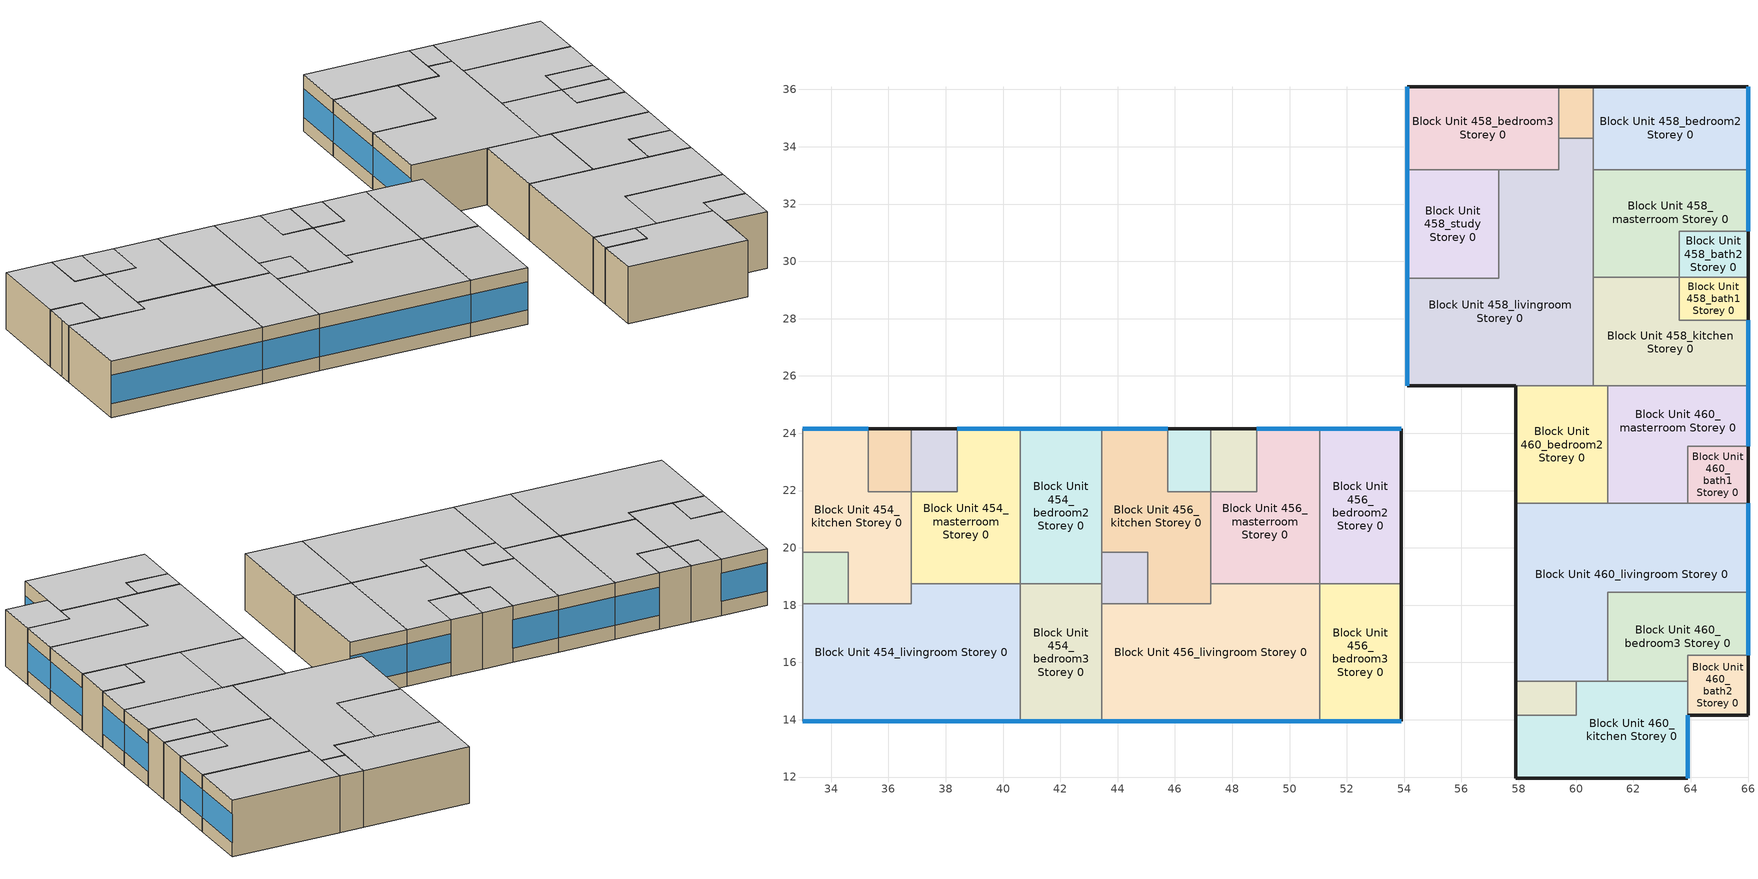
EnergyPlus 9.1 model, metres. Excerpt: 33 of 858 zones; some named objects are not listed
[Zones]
Block Unit 454_masterroom Storey 0
 floor adiabatic (Project Floor): 40.6,24.15 40.6,18.75 36.8,18.75 36.8,21.95 38.4,21.95 38.4,24.15 z3.6
 wall outside (Project Wall): 40.6,24.15 38.4,24.15 z3.6:6.4
 wall to Block Unit 454_bath2 Storey 0 (Project Wall): 38.4,24.15 38.4,21.95 36.8,21.95 z3.6:6.4
 wall to Block Unit 454_kitchen Storey 0 (Project Wall): 36.8,21.95 36.8,18.75 z3.6:6.4
 wall to Block Unit 454_livingroom Storey 0 (Project Wall): 36.8,18.75 40.6,18.75 z3.6:6.4
 wall to Block Unit 454_bedroom2 Storey 0 (Project Wall): 40.6,18.75 40.6,24.15 z3.6:6.4
 window (Project External Window): 40.6,24.15 38.4,24.15 z4.3:5.7
 ceiling adiabatic (Project Ceiling): 40.6,18.75 40.6,24.15 38.4,24.15 38.4,21.95 36.8,21.95 36.8,18.75 z6.4
Block Unit 454_bedroom2 Storey 0
 floor adiabatic (Project Floor): 43.45,24.15 43.45,18.75 40.6,18.75 40.6,24.15 z3.6
 wall outside (Project Wall): 43.45,24.15 40.6,24.15 z3.6:6.4
 wall to Block Unit 454_bedroom3 Storey 0 (Project Wall): 40.6,18.75 43.45,18.75 z3.6:6.4
 wall to Block Unit 456_kitchen Storey 0 (Project Wall): 43.45,19.85 43.45,24.15 z3.6:6.4
 wall to Block Unit 456_store Storey 0 (Project Wall): 43.45,18.75 43.45,19.85 z3.6:6.4
 window (Project External Window): 43.45,24.15 40.6,24.15 z4.3:5.7
 ceiling adiabatic (Project Ceiling): 43.45,18.75 43.45,24.15 40.6,24.15 40.6,18.75 z6.4
Block Unit 454_bedroom3 Storey 0
 floor adiabatic (Project Floor): 43.45,18.75 43.45,13.95 40.6,13.95 40.6,18.75 z3.6
 wall outside (Project Wall): 40.6,13.95 43.45,13.95 z3.6:6.4
 wall to Block Unit 454_livingroom Storey 0 (Project Wall): 40.6,18.75 40.6,13.95 z3.6:6.4
 wall to Block Unit 456_store Storey 0 (Project Wall): 43.45,18.05 43.45,18.75 z3.6:6.4
 wall to Block Unit 456_livingroom Storey 0 (Project Wall): 43.45,13.95 43.45,18.05 z3.6:6.4
 window (Project External Window): 40.6,13.95 43.45,13.95 z4.3:5.7
 ceiling adiabatic (Project Ceiling): 43.45,13.95 43.45,18.75 40.6,18.75 40.6,13.95 z6.4
Block Unit 454_bath1 Storey 0
 floor adiabatic (Project Floor): 36.8,24.15 36.8,21.95 35.3,21.95 35.3,24.15 z3.6
 wall outside (Project Wall): 36.8,24.15 35.3,24.15 z3.6:6.4
 wall to Block Unit 454_kitchen Storey 0 (Project Wall): 35.3,24.15 35.3,21.95 36.8,21.95 z3.6:6.4
 wall to Block Unit 454_bath2 Storey 0 (Project Wall): 36.8,21.95 36.8,24.15 z3.6:6.4
 ceiling adiabatic (Project Ceiling): 36.8,21.95 36.8,24.15 35.3,24.15 35.3,21.95 z6.4
Block Unit 454_bath2 Storey 0
 floor adiabatic (Project Floor): 38.4,24.15 38.4,21.95 36.8,21.95 36.8,24.15 z3.6
 wall outside (Project Wall): 38.4,24.15 36.8,24.15 z3.6:6.4
 ceiling adiabatic (Project Ceiling): 38.4,21.95 38.4,24.15 36.8,24.15 36.8,21.95 z6.4
Block Unit 454_kitchen Storey 0
 floor adiabatic (Project Floor): 35.3,24.15 35.3,21.95 36.8,21.95 36.8,18.05 34.6,18.05 34.6,19.85 33,19.85 33,24.15 z3.6
 wall outside (Project Wall): 35.3,24.15 33,24.15 z3.6:6.4
 wall to Block Unit 452_bedroom2 Storey 0 (Project Wall): 33,24.15 33,19.85 z3.6:6.4
 wall to Block Unit 454_livingroom Storey 0 (Project Wall): 34.6,18.05 36.8,18.05 36.8,18.75 z3.6:6.4
 wall to Block Unit 454_store Storey 0 (Project Wall): 33,19.85 34.6,19.85 34.6,18.05 z3.6:6.4
 window (Project External Window): 35.3,24.15 33,24.15 z4.3:5.7
 ceiling adiabatic (Project Ceiling): 36.8,18.05 36.8,21.95 35.3,21.95 35.3,24.15 33,24.15 33,19.85 34.6,19.85 34.6,18.05 z6.4
Block Unit 454_store Storey 0
 floor adiabatic (Project Floor): 34.6,19.85 34.6,18.05 33,18.05 33,19.85 z3.6
 wall to Block Unit 452_bedroom2 Storey 0 (Project Wall): 33,19.85 33,18.75 z3.6:6.4
 wall to Block Unit 452_bedroom3 Storey 0 (Project Wall): 33,18.75 33,18.05 z3.6:6.4
 wall to Block Unit 454_livingroom Storey 0 (Project Wall): 33,18.05 34.6,18.05 z3.6:6.4
 ceiling adiabatic (Project Ceiling): 34.6,18.05 34.6,19.85 33,19.85 33,18.05 z6.4
Block Unit 454_livingroom Storey 0
 floor adiabatic (Project Floor): 40.6,18.75 40.6,13.95 33,13.95 33,18.05 36.8,18.05 36.8,18.75 z3.6
 wall outside (Project Wall): 33,13.95 40.6,13.95 z3.6:6.4
 wall to Block Unit 452_bedroom3 Storey 0 (Project Wall): 33,18.05 33,13.95 z3.6:6.4
 window (Project External Window): 33,13.95 40.6,13.95 z4.3:5.7
 ceiling adiabatic (Project Ceiling): 40.6,13.95 40.6,18.75 36.8,18.75 36.8,18.05 33,18.05 33,13.95 z6.4
Block Unit 456_masterroom Storey 0
 floor adiabatic (Project Floor): 51.05,24.15 51.05,18.75 47.25,18.75 47.25,21.95 48.85,21.95 48.85,24.15 z3.6
 wall outside (Project Wall): 51.05,24.15 48.85,24.15 z3.6:6.4
 wall to Block Unit 456_bath2 Storey 0 (Project Wall): 48.85,24.15 48.85,21.95 47.25,21.95 z3.6:6.4
 wall to Block Unit 456_kitchen Storey 0 (Project Wall): 47.25,21.95 47.25,18.75 z3.6:6.4
 wall to Block Unit 456_livingroom Storey 0 (Project Wall): 47.25,18.75 51.05,18.75 z3.6:6.4
 wall to Block Unit 456_bedroom2 Storey 0 (Project Wall): 51.05,18.75 51.05,24.15 z3.6:6.4
 window (Project External Window): 51.05,24.15 48.85,24.15 z4.3:5.7
 ceiling adiabatic (Project Ceiling): 51.05,18.75 51.05,24.15 48.85,24.15 48.85,21.95 47.25,21.95 47.25,18.75 z6.4
Block Unit 456_bedroom2 Storey 0
 floor adiabatic (Project Floor): 53.9,24.15 53.9,18.75 51.05,18.75 51.05,24.15 z3.6
 wall outside (Project Wall): 53.9,18.75 53.9,24.15 51.05,24.15 z3.6:6.4
 wall to Block Unit 456_bedroom3 Storey 0 (Project Wall): 51.05,18.75 53.9,18.75 z3.6:6.4
 window (Project External Window): 53.9,24.15 51.05,24.15 z4.3:5.7
 ceiling adiabatic (Project Ceiling): 53.9,18.75 53.9,24.15 51.05,24.15 51.05,18.75 z6.4
Block Unit 456_bedroom3 Storey 0
 floor adiabatic (Project Floor): 53.9,18.75 53.9,13.95 51.05,13.95 51.05,18.75 z3.6
 wall outside (Project Wall): 51.05,13.95 53.9,13.95 53.9,18.75 z3.6:6.4
 wall to Block Unit 456_livingroom Storey 0 (Project Wall): 51.05,18.75 51.05,13.95 z3.6:6.4
 window (Project External Window): 51.05,13.95 53.9,13.95 z4.3:5.7
 ceiling adiabatic (Project Ceiling): 53.9,13.95 53.9,18.75 51.05,18.75 51.05,13.95 z6.4
Block Unit 456_bath1 Storey 0
 floor adiabatic (Project Floor): 47.25,24.15 47.25,21.95 45.75,21.95 45.75,24.15 z3.6
 wall outside (Project Wall): 47.25,24.15 45.75,24.15 z3.6:6.4
 wall to Block Unit 456_kitchen Storey 0 (Project Wall): 45.75,24.15 45.75,21.95 47.25,21.95 z3.6:6.4
 wall to Block Unit 456_bath2 Storey 0 (Project Wall): 47.25,21.95 47.25,24.15 z3.6:6.4
 ceiling adiabatic (Project Ceiling): 47.25,21.95 47.25,24.15 45.75,24.15 45.75,21.95 z6.4
Block Unit 456_bath2 Storey 0
 floor adiabatic (Project Floor): 48.85,24.15 48.85,21.95 47.25,21.95 47.25,24.15 z3.6
 wall outside (Project Wall): 48.85,24.15 47.25,24.15 z3.6:6.4
 ceiling adiabatic (Project Ceiling): 48.85,21.95 48.85,24.15 47.25,24.15 47.25,21.95 z6.4
Block Unit 456_kitchen Storey 0
 floor adiabatic (Project Floor): 45.75,24.15 45.75,21.95 47.25,21.95 47.25,18.05 45.05,18.05 45.05,19.85 43.45,19.85 43.45,24.15 z3.6
 wall outside (Project Wall): 45.75,24.15 43.45,24.15 z3.6:6.4
 wall to Block Unit 456_livingroom Storey 0 (Project Wall): 45.05,18.05 47.25,18.05 47.25,18.75 z3.6:6.4
 wall to Block Unit 456_store Storey 0 (Project Wall): 43.45,19.85 45.05,19.85 45.05,18.05 z3.6:6.4
 window (Project External Window): 45.75,24.15 43.45,24.15 z4.3:5.7
 ceiling adiabatic (Project Ceiling): 47.25,18.05 47.25,21.95 45.75,21.95 45.75,24.15 43.45,24.15 43.45,19.85 45.05,19.85 45.05,18.05 z6.4
Block Unit 456_store Storey 0
 floor adiabatic (Project Floor): 45.05,19.85 45.05,18.05 43.45,18.05 43.45,19.85 z3.6
 wall to Block Unit 456_livingroom Storey 0 (Project Wall): 43.45,18.05 45.05,18.05 z3.6:6.4
 ceiling adiabatic (Project Ceiling): 45.05,18.05 45.05,19.85 43.45,19.85 43.45,18.05 z6.4
Block Unit 456_livingroom Storey 0
 floor adiabatic (Project Floor): 51.05,18.75 51.05,13.95 43.45,13.95 43.45,18.05 47.25,18.05 47.25,18.75 z3.6
 wall outside (Project Wall): 43.45,13.95 51.05,13.95 z3.6:6.4
 window (Project External Window): 43.45,13.95 51.05,13.95 z4.3:5.7
 ceiling adiabatic (Project Ceiling): 51.05,13.95 51.05,18.75 47.25,18.75 47.25,18.05 43.45,18.05 43.45,13.95 z6.4
Block Unit 458_masterroom Storey 0
 floor adiabatic (Project Floor): 66,33.2 66,31.05 63.6,31.05 63.6,29.45 60.6,29.45 60.6,33.2 z3.6
 wall outside (Project Wall): 66,31.05 66,33.2 z3.6:6.4
 wall to Block Unit 458_bedroom2 Storey 0 (Project Wall): 66,33.2 60.6,33.2 z3.6:6.4
 wall to Block Unit 458_livingroom Storey 0 (Project Wall): 60.6,33.2 60.6,29.45 z3.6:6.4
 wall to Block Unit 458_kitchen Storey 0 (Project Wall): 60.6,29.45 63.6,29.45 z3.6:6.4
 wall to Block Unit 458_bath2 Storey 0 (Project Wall): 63.6,29.45 63.6,31.05 66,31.05 z3.6:6.4
 window (Project External Window): 66,31.05 66,33.2 z4.3:5.7
 ceiling adiabatic (Project Ceiling): 66,31.05 66,33.2 60.6,33.2 60.6,29.45 63.6,29.45 63.6,31.05 z6.4
Block Unit 458_bedroom2 Storey 0
 floor adiabatic (Project Floor): 66,36.1 66,33.2 60.6,33.2 60.6,36.1 z3.6
 wall outside (Project Wall): 66,33.2 66,36.1 60.6,36.1 z3.6:6.4
 wall to Block Unit 458_store Storey 0 (Project Wall): 60.6,36.1 60.6,34.3 z3.6:6.4
 wall to Block Unit 458_livingroom Storey 0 (Project Wall): 60.6,34.3 60.6,33.2 z3.6:6.4
 window (Project External Window): 66,33.2 66,36.1 z4.3:5.7
 ceiling adiabatic (Project Ceiling): 66,33.2 66,36.1 60.6,36.1 60.6,33.2 z6.4
Block Unit 458_bedroom3 Storey 0
 floor adiabatic (Project Floor): 59.4,36.1 59.4,33.2 54.1,33.2 54.1,36.1 z3.6
 wall outside (Project Wall): 59.4,36.1 54.1,36.1 54.1,33.2 z3.6:6.4
 wall to Block Unit 458_study Storey 0 (Project Wall): 54.1,33.2 57.3,33.2 z3.6:6.4
 wall to Block Unit 458_livingroom Storey 0 (Project Wall): 57.3,33.2 59.4,33.2 59.4,34.3 z3.6:6.4
 wall to Block Unit 458_store Storey 0 (Project Wall): 59.4,34.3 59.4,36.1 z3.6:6.4
 window (Project External Window): 54.1,36.1 54.1,33.2 z4.3:5.7
 ceiling adiabatic (Project Ceiling): 59.4,33.2 59.4,36.1 54.1,36.1 54.1,33.2 z6.4
Block Unit 458_study Storey 0
 floor adiabatic (Project Floor): 57.3,33.2 57.3,29.4 54.1,29.4 54.1,33.2 z3.6
 wall outside (Project Wall): 54.1,33.2 54.1,29.4 z3.6:6.4
 wall to Block Unit 458_livingroom Storey 0 (Project Wall): 54.1,29.4 57.3,29.4 57.3,33.2 z3.6:6.4
 window (Project External Window): 54.1,33.2 54.1,29.4 z4.3:5.7
 ceiling adiabatic (Project Ceiling): 57.3,29.4 57.3,33.2 54.1,33.2 54.1,29.4 z6.4
Block Unit 458_bath1 Storey 0
 floor adiabatic (Project Floor): 66,29.45 66,27.95 63.6,27.95 63.6,29.45 z3.6
 wall outside (Project Wall): 66,27.95 66,29.45 z3.6:6.4
 wall to Block Unit 458_bath2 Storey 0 (Project Wall): 66,29.45 63.6,29.45 z3.6:6.4
 wall to Block Unit 458_kitchen Storey 0 (Project Wall): 63.6,29.45 63.6,27.95 66,27.95 z3.6:6.4
 ceiling adiabatic (Project Ceiling): 66,27.95 66,29.45 63.6,29.45 63.6,27.95 z6.4
Block Unit 458_bath2 Storey 0
 floor adiabatic (Project Floor): 66,31.05 66,29.45 63.6,29.45 63.6,31.05 z3.6
 wall outside (Project Wall): 66,29.45 66,31.05 z3.6:6.4
 ceiling adiabatic (Project Ceiling): 66,29.45 66,31.05 63.6,31.05 63.6,29.45 z6.4
Block Unit 458_kitchen Storey 0
 floor adiabatic (Project Floor): 66,27.95 66,25.65 60.6,25.65 60.6,29.45 63.6,29.45 63.6,27.95 z3.6
 wall outside (Project Wall): 66,25.65 66,27.95 z3.6:6.4
 wall to Block Unit 458_livingroom Storey 0 (Project Wall): 60.6,29.45 60.6,25.65 z3.6:6.4
 wall to Block Unit 460_masterroom Storey 0 (Project Wall): 61.1,25.65 66,25.65 z3.6:6.4
 wall to Block Unit 460_bedroom2 Storey 0 (Project Wall): 60.6,25.65 61.1,25.65 z3.6:6.4
 window (Project External Window): 66,25.65 66,27.95 z4.3:5.7
 ceiling adiabatic (Project Ceiling): 66,25.65 66,27.95 63.6,27.95 63.6,29.45 60.6,29.45 60.6,25.65 z6.4
Block Unit 458_store Storey 0
 floor adiabatic (Project Floor): 60.6,36.1 60.6,34.3 59.4,34.3 59.4,36.1 z3.6
 wall outside (Project Wall): 60.6,36.1 59.4,36.1 z3.6:6.4
 wall to Block Unit 458_livingroom Storey 0 (Project Wall): 59.4,34.3 60.6,34.3 z3.6:6.4
 ceiling adiabatic (Project Ceiling): 60.6,34.3 60.6,36.1 59.4,36.1 59.4,34.3 z6.4
Block Unit 458_livingroom Storey 0
 floor adiabatic (Project Floor): 60.6,34.3 60.6,25.65 54.1,25.65 54.1,29.4 57.3,29.4 57.3,33.2 59.4,33.2 59.4,34.3 z3.6
 wall outside (Project Wall): 54.1,29.4 54.1,25.65 57.9,25.65 z3.6:6.4
 wall to Block Unit 460_bedroom2 Storey 0 (Project Wall): 57.9,25.65 60.6,25.65 z3.6:6.4
 window (Project External Window): 54.1,29.4 54.1,25.65 z4.3:5.7
 ceiling adiabatic (Project Ceiling): 60.6,25.65 60.6,34.3 59.4,34.3 59.4,33.2 57.3,33.2 57.3,29.4 54.1,29.4 54.1,25.65 z6.4
Block Unit 460_bath2 Storey 0
 floor adiabatic (Project Floor): 66,16.25 66,14.15 63.9,14.15 63.9,16.25 z3.6
 wall outside (Project Wall): 63.9,14.15 66,14.15 66,16.25 z3.6:6.4
 wall to Block Unit 460_bedroom3 Storey 0 (Project Wall): 66,16.25 63.9,16.25 63.9,15.35 z3.6:6.4
 wall to Block Unit 460_kitchen Storey 0 (Project Wall): 63.9,15.35 63.9,14.15 z3.6:6.4
 ceiling adiabatic (Project Ceiling): 66,14.15 66,16.25 63.9,16.25 63.9,14.15 z6.4
Block Unit 460_bedroom3 Storey 0
 floor adiabatic (Project Floor): 66,18.45 66,16.25 63.9,16.25 63.9,15.35 61.1,15.35 61.1,18.45 z3.6
 wall outside (Project Wall): 66,16.25 66,18.45 z3.6:6.4
 wall to Block Unit 460_livingroom Storey 0 (Project Wall): 66,18.45 61.1,18.45 61.1,15.35 z3.6:6.4
 wall to Block Unit 460_kitchen Storey 0 (Project Wall): 61.1,15.35 63.9,15.35 z3.6:6.4
 window (Project External Window): 66,16.25 66,18.45 z4.3:5.7
 ceiling adiabatic (Project Ceiling): 66,16.25 66,18.45 61.1,18.45 61.1,15.35 63.9,15.35 63.9,16.25 z6.4
Block Unit 460_livingroom Storey 0
 floor adiabatic (Project Floor): 66,21.55 66,18.45 61.1,18.45 61.1,15.35 57.9,15.35 57.9,21.55 z3.6
 wall outside (Project Wall): 57.9,21.55 57.9,15.35 / 66,18.45 66,21.55 z3.6:6.4
 wall to Block Unit 460_bath1 Storey 0 (Project Wall): 66,21.55 63.9,21.55 z3.6:6.4
 wall to Block Unit 460_masterroom Storey 0 (Project Wall): 63.9,21.55 61.1,21.55 z3.6:6.4
 wall to Block Unit 460_bedroom2 Storey 0 (Project Wall): 61.1,21.55 57.9,21.55 z3.6:6.4
 wall to Block Unit 460_kitchen Storey 0 (Project Wall): 60,15.35 61.1,15.35 z3.6:6.4
 wall to Block Unit 460_store Storey 0 (Project Wall): 57.9,15.35 60,15.35 z3.6:6.4
 window (Project External Window): 66,18.45 66,21.55 z4.3:5.7
 ceiling adiabatic (Project Ceiling): 66,18.45 66,21.55 57.9,21.55 57.9,15.35 61.1,15.35 61.1,18.45 z6.4
Block Unit 460_bath1 Storey 0
 floor adiabatic (Project Floor): 66,23.55 66,21.55 63.9,21.55 63.9,23.55 z3.6
 wall outside (Project Wall): 66,21.55 66,23.55 z3.6:6.4
 wall to Block Unit 460_masterroom Storey 0 (Project Wall): 66,23.55 63.9,23.55 63.9,21.55 z3.6:6.4
 ceiling adiabatic (Project Ceiling): 66,21.55 66,23.55 63.9,23.55 63.9,21.55 z6.4
Block Unit 460_masterroom Storey 0
 floor adiabatic (Project Floor): 66,25.65 66,23.55 63.9,23.55 63.9,21.55 61.1,21.55 61.1,25.65 z3.6
 wall outside (Project Wall): 66,23.55 66,25.65 z3.6:6.4
 wall to Block Unit 460_bedroom2 Storey 0 (Project Wall): 61.1,25.65 61.1,21.55 z3.6:6.4
 window (Project External Window): 66,23.55 66,25.65 z4.3:5.7
 ceiling adiabatic (Project Ceiling): 66,23.55 66,25.65 61.1,25.65 61.1,21.55 63.9,21.55 63.9,23.55 z6.4
Block Unit 460_bedroom2 Storey 0
 floor adiabatic (Project Floor): 61.1,25.65 61.1,21.55 57.9,21.55 57.9,25.65 z3.6
 wall outside (Project Wall): 57.9,25.65 57.9,21.55 z3.6:6.4
 ceiling adiabatic (Project Ceiling): 61.1,21.55 61.1,25.65 57.9,25.65 57.9,21.55 z6.4
Block Unit 460_kitchen Storey 0
 floor adiabatic (Project Floor): 63.9,15.35 63.9,11.95 57.9,11.95 57.9,14.15 60,14.15 60,15.35 z3.6
 wall outside (Project Wall): 57.9,14.15 57.9,11.95 63.9,11.95 63.9,14.15 z3.6:6.4
 wall to Block Unit 460_store Storey 0 (Project Wall): 60,15.35 60,14.15 57.9,14.15 z3.6:6.4
 window (Project External Window): 63.9,11.95 63.9,14.15 z4.3:5.7
 ceiling adiabatic (Project Ceiling): 63.9,11.95 63.9,15.35 60,15.35 60,14.15 57.9,14.15 57.9,11.95 z6.4
Block Unit 460_store Storey 0
 floor adiabatic (Project Floor): 60,15.35 60,14.15 57.9,14.15 57.9,15.35 z3.6
 wall outside (Project Wall): 57.9,15.35 57.9,14.15 z3.6:6.4
 ceiling adiabatic (Project Ceiling): 60,14.15 60,15.35 57.9,15.35 57.9,14.15 z6.4
[Building]
One Precinct: North Axis=0; Terrain=City; Loads Convergence Tolerance Value=0.04; Temperature Convergence Tolerance Value=0.4; Solar Distribution=FullInteriorAndExterior; Maximum Number of Warmup Days=25; Minimum Number of Warmup Days=6
[Site:Location]
SGP_Singapore.486980_IWEC: Latitude=1.37; Longitude=103.98; Time Zone=8; Elevation=16
[MATERIAL] Roughness=MediumRough
Name | Thickness | Conductivity | Density | Specific Heat | Thermal Absorptance | Solar Absorptance | Visible Absorptance
ConcreteWall | 0.15 | 0.8 | 2400 | 880 | 0.85 | 0.79 | 0.79
Greenwall | 0.079 | 2.5 | 1293 | 853 | 0.98 | 0.75 | 0.75
[WindowMaterial:SimpleGlazingSystem]
SingleGlazingEuroGrey: UFactor=5.93; Solar Heat Gain Coefficient=0.62; Visible Transmittance=0.495
[Construction]
Project Wall: Greenwall
Project Floor; Project Ceiling: ConcreteWall
Project External Window: SingleGlazingEuroGrey
[ZONE] Type=1; Multiplier=1; Ceiling Height=autocalculate; Volume=autocalculate; Floor Area=autocalculate; Part of Total Floor Area=Yes
Block Unit 454_masterroom Storey 0; Block Unit 454_bedroom2 Storey 0; Block Unit 454_bedroom3 Storey 0; Block Unit 454_bath1 Storey 0; Block Unit 454_bath2 Storey 0; Block Unit 454_kitchen Storey 0; Block Unit 454_store Storey 0; Block Unit 454_livingroom Storey 0; Block Unit 456_masterroom Storey 0; Block Unit 456_bedroom2 Storey 0; Block Unit 456_bedroom3 Storey 0; Block Unit 456_bath1 Storey 0; Block Unit 456_bath2 Storey 0; Block Unit 456_kitchen Storey 0; Block Unit 456_store Storey 0; Block Unit 456_livingroom Storey 0; Block Unit 458_masterroom Storey 0; Block Unit 458_bedroom2 Storey 0; Block Unit 458_bedroom3 Storey 0; Block Unit 458_study Storey 0; Block Unit 458_bath1 Storey 0; Block Unit 458_bath2 Storey 0; Block Unit 458_kitchen Storey 0; Block Unit 458_store Storey 0; Block Unit 458_livingroom Storey 0; Block Unit 460_bath2 Storey 0; Block Unit 460_bedroom3 Storey 0; Block Unit 460_livingroom Storey 0; Block Unit 460_bath1 Storey 0; Block Unit 460_masterroom Storey 0; Block Unit 460_bedroom2 Storey 0; Block Unit 460_kitchen Storey 0; Block Unit 460_store Storey 0
[ZONEINFILTRATION:DESIGNFLOWRATE] Design Flow Rate Calculation Method=AirChanges/Hour; Constant Term Coefficient=1; Temperature Term Coefficient=0; Velocity Term Coefficient=0; Velocity Squared Term Coefficient=0
Name | Zone or ZoneList | Schedule | Air Changes per Hour
Block Unit 454_masterroom Storey 0 Infiltration | Block Unit 454_masterroom Storey 0 | Always On | 0.2
Block Unit 454_bedroom2 Storey 0 Infiltration | Block Unit 454_bedroom2 Storey 0 | Always On | 0.2
Block Unit 454_bedroom3 Storey 0 Infiltration | Block Unit 454_bedroom3 Storey 0 | Always On | 0.2
Block Unit 454_bath1 Storey 0 Infiltration | Block Unit 454_bath1 Storey 0 | Always On | 1
Block Unit 454_bath2 Storey 0 Infiltration | Block Unit 454_bath2 Storey 0 | Always On | 1
Block Unit 454_kitchen Storey 0 Infiltration | Block Unit 454_kitchen Storey 0 | Always On | 1
Block Unit 454_store Storey 0 Infiltration | Block Unit 454_store Storey 0 | Always On | 1
Block Unit 454_livingroom Storey 0 Infiltration | Block Unit 454_livingroom Storey 0 | Living_Infiltration_AirCon | 1
Block Unit 456_masterroom Storey 0 Infiltration | Block Unit 456_masterroom Storey 0 | Always On | 0.2
Block Unit 456_bedroom2 Storey 0 Infiltration | Block Unit 456_bedroom2 Storey 0 | Always On | 0.2
Block Unit 456_bedroom3 Storey 0 Infiltration | Block Unit 456_bedroom3 Storey 0 | Always On | 0.2
Block Unit 456_bath1 Storey 0 Infiltration | Block Unit 456_bath1 Storey 0 | Always On | 1
Block Unit 456_bath2 Storey 0 Infiltration | Block Unit 456_bath2 Storey 0 | Always On | 1
Block Unit 456_kitchen Storey 0 Infiltration | Block Unit 456_kitchen Storey 0 | Always On | 1
Block Unit 456_store Storey 0 Infiltration | Block Unit 456_store Storey 0 | Always On | 1
Block Unit 456_livingroom Storey 0 Infiltration | Block Unit 456_livingroom Storey 0 | Living_Infiltration_AirCon | 1
Block Unit 458_masterroom Storey 0 Infiltration | Block Unit 458_masterroom Storey 0 | Always On | 0.2
Block Unit 458_bedroom2 Storey 0 Infiltration | Block Unit 458_bedroom2 Storey 0 | Always On | 0.2
Block Unit 458_bedroom3 Storey 0 Infiltration | Block Unit 458_bedroom3 Storey 0 | Always On | 0.2
Block Unit 458_study Storey 0 Infiltration | Block Unit 458_study Storey 0 | Always On | 1
Block Unit 458_bath1 Storey 0 Infiltration | Block Unit 458_bath1 Storey 0 | Always On | 1
Block Unit 458_bath2 Storey 0 Infiltration | Block Unit 458_bath2 Storey 0 | Always On | 1
Block Unit 458_kitchen Storey 0 Infiltration | Block Unit 458_kitchen Storey 0 | Always On | 1
Block Unit 458_store Storey 0 Infiltration | Block Unit 458_store Storey 0 | Always On | 1
Block Unit 458_livingroom Storey 0 Infiltration | Block Unit 458_livingroom Storey 0 | Living_Infiltration_AirCon | 1
Block Unit 460_bath2 Storey 0 Infiltration | Block Unit 460_bath2 Storey 0 | Always On | 1
Block Unit 460_bedroom3 Storey 0 Infiltration | Block Unit 460_bedroom3 Storey 0 | Always On | 0.2
Block Unit 460_livingroom Storey 0 Infiltration | Block Unit 460_livingroom Storey 0 | Living_Infiltration_AirCon | 1
Block Unit 460_bath1 Storey 0 Infiltration | Block Unit 460_bath1 Storey 0 | Always On | 1
Block Unit 460_masterroom Storey 0 Infiltration | Block Unit 460_masterroom Storey 0 | Always On | 0.2
Block Unit 460_bedroom2 Storey 0 Infiltration | Block Unit 460_bedroom2 Storey 0 | Always On | 0.2
Block Unit 460_kitchen Storey 0 Infiltration | Block Unit 460_kitchen Storey 0 | Always On | 1
Block Unit 460_store Storey 0 Infiltration | Block Unit 460_store Storey 0 | Always On | 1
[HVACTEMPLATE:ZONE:IDEALLOADSAIRSYSTEM] Template Thermostat=Zone Stat; System Availability Schedule=AirCon_normal; Maximum Heating Supply Air Temperature=50; Minimum Cooling Supply Air Temperature=13; Maximum Heating Supply Air Humidity Ratio=0.0156; Minimum Cooling Supply Air Humidity Ratio=0.0077; Heating Limit=NoLimit; Cooling Limit=NoLimit; Heating Availability Schedule=Always Off; Cooling Availability Schedule=AirCon_normal; Dehumidification Control Type=Humidistat; Cooling Sensible Heat Ratio=0.7; Dehumidification Setpoint=60; Humidification Control Type=None; Outdoor Air Method=None; Outdoor Air Flow Rate per Person=0.00944; Outdoor Air Flow Rate per Zone Floor Area=0; Outdoor Air Flow Rate per Zone=0; Demand Controlled Ventilation Type=None; Outdoor Air Economizer Type=NoEconomizer; Heat Recovery Type=None; Sensible Heat Recovery Effectiveness=0.7; Latent Heat Recovery Effectiveness=0.65
Block Unit 454_masterroom Storey 0; Block Unit 454_bedroom2 Storey 0; Block Unit 454_bedroom3 Storey 0; Block Unit 454_livingroom Storey 0; Block Unit 456_masterroom Storey 0; Block Unit 456_bedroom2 Storey 0; Block Unit 456_bedroom3 Storey 0; Block Unit 456_livingroom Storey 0; Block Unit 458_masterroom Storey 0; Block Unit 458_bedroom2 Storey 0; Block Unit 458_bedroom3 Storey 0; Block Unit 458_livingroom Storey 0; Block Unit 460_bedroom3 Storey 0; Block Unit 460_livingroom Storey 0; Block Unit 460_masterroom Storey 0; Block Unit 460_bedroom2 Storey 0
[Schedule:Compact]
Always On: Through: 12/31, For: AllDays, Until: 24:00, 1
Always Off: Through: 12/31, For: AllDays, Until: 24:00, 0
AirCon_normal: Through: 31 Dec, For: AllDays, Until: 07:00, 1, Until: 22:00, 0, Until: 24:00, 1
[SCHEDULE:COMPACT]
Living_Infiltration_AirCon: Through: 12/31, For: AllDays, Until: 07:00, 0.2, Until: 22:00, 1, Until: 24:00, 0.2
